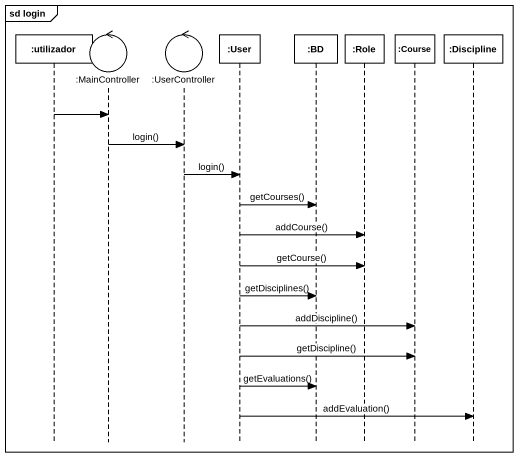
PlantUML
@startuml
mainframe sd login
hide footbox
participant ":utilizador" as utilizador
control ":MainController" as MainController
control ":UserController" as UserController
participant ":User" as User
participant ":BD" as BD
participant ":Role" as Role
participant ":Course" as Course
participant ":Discipline" as Discipline

utilizador -> MainController
MainController -> UserController : login()
UserController -> User : login()
User -> BD : getCourses()
User -> Role : addCourse()
User -> Role : getCourse()
User -> BD : getDisciplines()
User -> Course : addDiscipline()
User -> Course : getDiscipline()
User -> BD : getEvaluations()
User -> Discipline : addEvaluation()
@enduml
